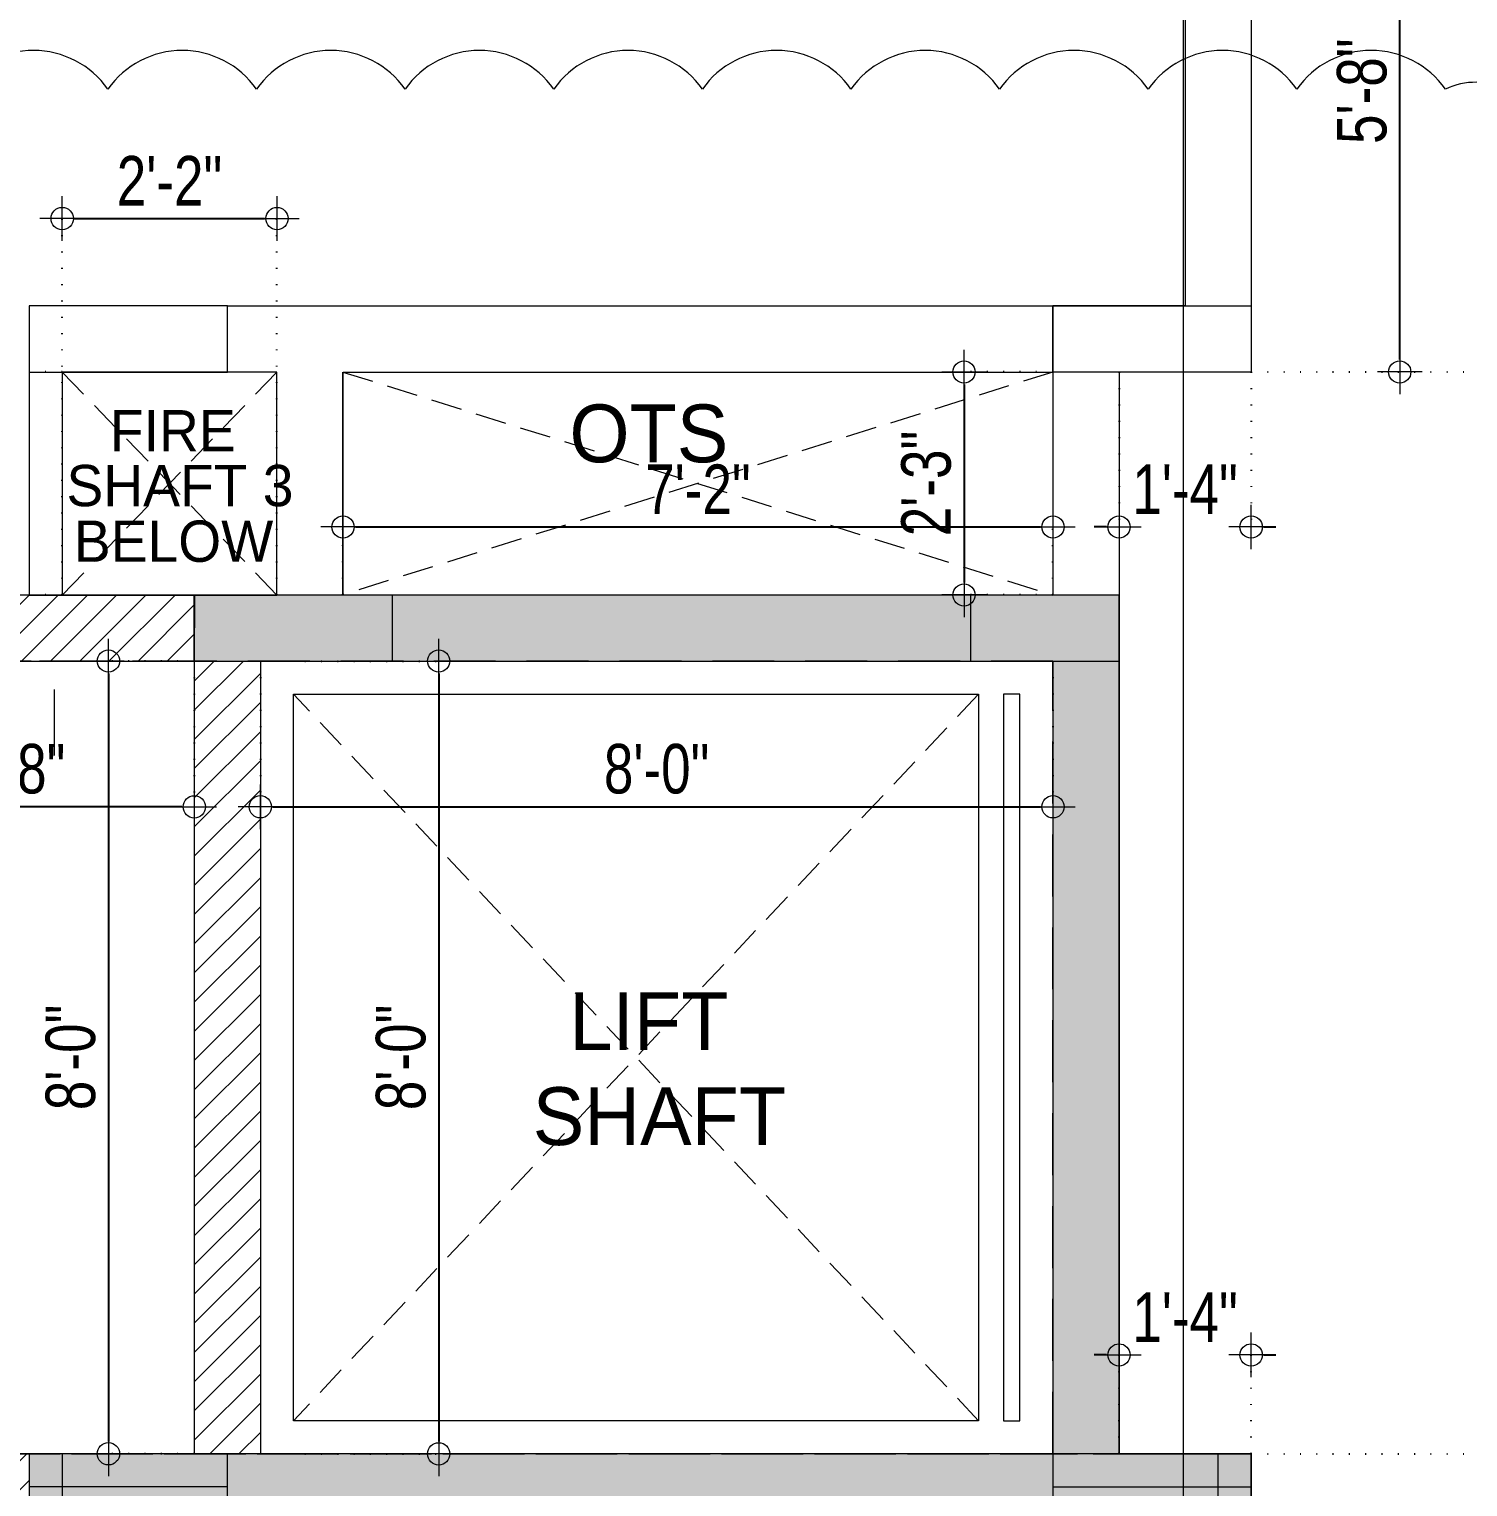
# Model space of a CAD drawing. Header units: inches. Extents: x 13 to 21264, y -72369 to -55.
# Drawn here: x 11465.5 to 11639.7, y -71150.6 to -70974.1 of the extents above; entities that cross this region are included whole.
import ezdxf

# ---------------------------------------------------------------- set-up
doc = ezdxf.new("R2010")
doc.units = ezdxf.units.IN
doc.header["$LTSCALE"] = 15
doc.header["$MEASUREMENT"] = 0
doc.header["$PDMODE"] = 34
for name, pattern in [('DOT2', [0.125, 0, -0.125]), ('HI', [0.375, 0.25, -0.125]), ('HIDDEN', [0.375, 0.25, -0.125])]:
    doc.linetypes.add(name, pattern=pattern)
doc.layers.get('0').update_dxf_attribs({"linetype": 'CONTINUOUS', "lineweight": 13})
doc.layers.get('DEFPOINTS').update_dxf_attribs({"linetype": 'CONTINUOUS', "lineweight": 13})
for name, color, linetype in [('1', 8, 'CONTINUOUS'), ('2', 36, 'CONTINUOUS'), ('HATCH', 9, 'CONTINUOUS')]:
    doc.layers.add(name, color=color, linetype=linetype)
for name, color, linetype, lineweight in [('A-Wall', 7, 'CONTINUOUS', 40), ('AR-COL-TYP', 2, 'CONTINUOUS', 13), ('AR-WALL', 7, 'CONTINUOUS', 13), ('COLUMN HATCH', 19, 'CONTINUOUS', 13), ('INNER DIM', 30, 'CONTINUOUS', 13), ('parapet wall', 4, 'CONTINUOUS', 13), ('RCC SLAB', 2, 'CONTINUOUS', 13), ('TEXT', 4, 'CONTINUOUS', 13), ('TYPICAL COL ELEVATION', 8, 'CONTINUOUS', 40)]:
    doc.layers.add(name, color=color, linetype=linetype, lineweight=lineweight)
for name, color, linetype, lineweight, true_color in [('AR-WALL HATCH', 7, 'CONTINUOUS', 9, 0xfa0000), ('REVISION - 2', 7, 'CONTINUOUS', 13, 0x1a6600), ('SHAFT TEXT', 7, 'CONTINUOUS', 13, 0xcc6600)]:
    doc.layers.add(name, color=color, linetype=linetype, lineweight=lineweight, true_color=true_color)
doc.layers.add('FC COLUMN', color=7, linetype='CONTINUOUS', true_color=0xeb0000)
doc.styles.add('rob', font='')
doc.styles.add('RS', font='', dxfattribs={"width": 0.8})
doc.styles.get('rob').set_extended_font_data('Century Gothic')
doc.styles.get('RS').set_extended_font_data('Century Gothic')
doc.dimstyles.new('SECTION DIM', dxfattribs={"dimscale": 0.6, "dimtxt": 9, "dimasz": 2, "dimexe": 0, "dimexo": 0, "dimgap": 1, "dimtad": 1, "dimzin": 3, "dimdsep": 46, "dimlunit": 4, "dimtxsty": 'RS', "dimblk1": 'CUT', "dimblk2": 'CUT', "dimsah": 1, "dimcen": 0, "dimclrd": 251, "dimclre": 21, "dimclrt": 4, "dimadec": 0, "dimazin": 0, "dimtfac": 1, "dimtix": 1, "dimtofl": 0, "dimtmove": 2, "dimatfit": 3, "dimfxl": 0, "dimtolj": 1, "dimtzin": 3, "dimarcsym": 0})

# ---------------------------------------------------------------- blocks, each defined once
blk = doc.blocks.new('ty col')
at = {"layer": 'AR-COL-TYP'}
h = blk.add_hatch(color=250, dxfattribs=at)
h.dxf.hatch_style = 1
h.paths.add_polyline_path([(-4.02, -20), (3.98, -20), (3.98, 4), (-4.02, 4)])
at = {"layer": 'AR-COL-TYP', "color": 5}
for p, q in [((-0.02, 4, 0), (-0.02, -20, 0)), ((-4.02, -16, 0), (3.98, -16, 0))]:
    blk.add_line(p, q, dxfattribs=at)
at = {"layer": 'AR-COL-TYP', "elevation": 0}
blk.add_lwpolyline([(-4.02, -20), (3.98, -20), (3.98, 4), (-4.02, 4)], close=True, dxfattribs=at)
blk = doc.blocks.new('CUT')
at = {"layer": 'INNER DIM', "color": 9}
blk.add_line((0, 1.8), (0, -1.8), dxfattribs=at)
at = {"layer": 'INNER DIM', "color": 8}
blk.add_line((-1.8, 0), (1.8, 0), dxfattribs=at)
at = {"layer": 'INNER DIM', "color": 9}
blk.add_circle((0, 0), 0.9, dxfattribs=at)
blk = doc.blocks.new('*D677')
at = {"layer": 'DEFPOINTS', "color": 0, "transparency": 16777216}
for p in [(11498.88, -71050.63, 0.01), (11498.88, -71146.64, 0.01), (11515.1, -71146.64)]:
    blk.add_point(p, dxfattribs=at)
at = {"layer": 'INNER DIM', "color": 21, "linetype": 'DOT2', "lineweight": -2, "transparency": 16777216}
for p, q in [((11498.88, -71050.63), (11515.1, -71050.63)), ((11498.88, -71146.64), (11515.1, -71146.64))]:
    blk.add_line(p, q, dxfattribs=at)
at = {"layer": 'INNER DIM', "color": 251, "lineweight": -2, "transparency": 16777216}
blk.add_line((11515.1, -71052.13), (11515.1, -71145.14), dxfattribs=at)
at = {"layer": 'INNER DIM', "color": 251, "lineweight": -2, "transparency": 16777216, "xscale": 1.5, "yscale": 1.5, "zscale": 1.5}
for p, rotation in [((11515.1, -71050.63), 90), ((11515.1, -71146.64), 270)]:
    blk.add_blockref('CUT', p, dxfattribs=dict(at, rotation=rotation))
at = {"layer": 'INNER DIM', "color": 7, "lineweight": 0, "transparency": 16777216, "insert": (11510.53, -71098.63), "char_height": 6, "attachment_point": 5, "rotation": 90, "style": 'RS'}
blk.add_mtext('\\A1;8\'-0"', dxfattribs=at)
blk = doc.blocks.new('*D678')
at = {"layer": 'DEFPOINTS', "color": 0, "transparency": 16777216}
for p in [(11493.5, -71050.63, 0.01), (11589.5, -71050.63, 0.01), (11589.5, -71068.28)]:
    blk.add_point(p, dxfattribs=at)
at = {"layer": 'INNER DIM', "color": 21, "linetype": 'DOT2', "lineweight": -2, "transparency": 16777216}
for p, q in [((11493.5, -71050.63), (11493.5, -71068.28)), ((11589.5, -71050.63), (11589.5, -71068.28))]:
    blk.add_line(p, q, dxfattribs=at)
at = {"layer": 'INNER DIM', "color": 251, "lineweight": -2, "transparency": 16777216}
blk.add_line((11495, -71068.28), (11588, -71068.28), dxfattribs=at)
at = {"layer": 'INNER DIM', "color": 251, "lineweight": -2, "transparency": 16777216, "xscale": 1.5, "yscale": 1.5, "zscale": 1.5, "rotation": 180}
blk.add_blockref('CUT', (11493.5, -71068.28), dxfattribs=at)
at = {"layer": 'INNER DIM', "color": 251, "lineweight": -2, "transparency": 16777216, "xscale": 1.5, "yscale": 1.5, "zscale": 1.5}
blk.add_blockref('CUT', (11589.5, -71068.28), dxfattribs=at)
at = {"layer": 'INNER DIM', "color": 7, "lineweight": 0, "transparency": 16777216, "insert": (11541.5, -71063.71), "char_height": 6, "attachment_point": 5, "style": 'RS'}
blk.add_mtext('\\A1;8\'-0"', dxfattribs=at)
blk = doc.blocks.new('*D695')
at = {"layer": 'DEFPOINTS', "color": 0, "transparency": 16777216}
for p in [(11613.5, -71134.66), (11597.5, -71146.63, 0.01), (11613.5, -71146.63, 0.01)]:
    blk.add_point(p, dxfattribs=at)
at = {"layer": 'INNER DIM', "color": 251, "lineweight": -2, "transparency": 16777216}
for p, q in [((11596, -71134.66), (11594.5, -71134.66)), ((11615, -71134.66), (11616.5, -71134.66))]:
    blk.add_line(p, q, dxfattribs=at)
at = {"layer": 'INNER DIM', "color": 21, "linetype": 'DOT2', "lineweight": -2, "transparency": 16777216}
for p, q in [((11597.5, -71146.63), (11597.5, -71134.66)), ((11613.5, -71146.63), (11613.5, -71134.66))]:
    blk.add_line(p, q, dxfattribs=at)
at = {"layer": 'INNER DIM', "color": 251, "lineweight": -2, "transparency": 16777216, "xscale": 1.5, "yscale": 1.5, "zscale": 1.5}
blk.add_blockref('CUT', (11597.5, -71134.66), dxfattribs=at)
at = {"layer": 'INNER DIM', "color": 251, "lineweight": -2, "transparency": 16777216, "xscale": 1.5, "yscale": 1.5, "zscale": 1.5, "rotation": 180}
blk.add_blockref('CUT', (11613.5, -71134.66), dxfattribs=at)
at = {"layer": 'INNER DIM', "color": 7, "lineweight": 0, "transparency": 16777216, "insert": (11605.5, -71130.09), "char_height": 6, "attachment_point": 5, "style": 'RS'}
blk.add_mtext('\\A1;1\'-4"', dxfattribs=at)
blk = doc.blocks.new('*D703')
at = {"layer": 'DEFPOINTS', "color": 0, "transparency": 16777216}
for p in [(11589.5, -71034.4), (11503.51, -71042.62, 0.01), (11589.5, -71042.63, 0.01)]:
    blk.add_point(p, dxfattribs=at)
at = {"layer": 'INNER DIM', "color": 21, "linetype": 'DOT2', "lineweight": -2, "transparency": 16777216}
for p, q in [((11503.51, -71042.62), (11503.51, -71034.4)), ((11589.5, -71042.63), (11589.5, -71034.4))]:
    blk.add_line(p, q, dxfattribs=at)
at = {"layer": 'INNER DIM', "color": 251, "lineweight": -2, "transparency": 16777216}
blk.add_line((11505.01, -71034.4), (11588, -71034.4), dxfattribs=at)
at = {"layer": 'INNER DIM', "color": 251, "lineweight": -2, "transparency": 16777216, "xscale": 1.5, "yscale": 1.5, "zscale": 1.5, "rotation": 180}
blk.add_blockref('CUT', (11503.51, -71034.4), dxfattribs=at)
at = {"layer": 'INNER DIM', "color": 251, "lineweight": -2, "transparency": 16777216, "xscale": 1.5, "yscale": 1.5, "zscale": 1.5}
blk.add_blockref('CUT', (11589.5, -71034.4), dxfattribs=at)
at = {"layer": 'INNER DIM', "color": 7, "lineweight": 0, "transparency": 16777216, "insert": (11546.5, -71029.83), "char_height": 6, "attachment_point": 5, "style": 'RS'}
blk.add_mtext('\\A1;7\'-2"', dxfattribs=at)
blk = doc.blocks.new('*D704')
at = {"layer": 'DEFPOINTS', "color": 0, "transparency": 16777216}
for p in [(11589.5, -71015.63, 0.01), (11578.73, -71042.63), (11589.5, -71042.63, 0.02)]:
    blk.add_point(p, dxfattribs=at)
at = {"layer": 'INNER DIM', "color": 21, "linetype": 'DOT2', "lineweight": -2, "transparency": 16777216}
for p, q in [((11589.5, -71015.63), (11578.73, -71015.63)), ((11589.5, -71042.63), (11578.73, -71042.63))]:
    blk.add_line(p, q, dxfattribs=at)
at = {"layer": 'INNER DIM', "color": 251, "lineweight": -2, "transparency": 16777216}
blk.add_line((11578.73, -71017.13), (11578.73, -71041.13), dxfattribs=at)
at = {"layer": 'INNER DIM', "color": 251, "lineweight": -2, "transparency": 16777216, "xscale": 1.5, "yscale": 1.5, "zscale": 1.5}
for p, rotation in [((11578.73, -71015.63), 90), ((11578.73, -71042.63), 270)]:
    blk.add_blockref('CUT', p, dxfattribs=dict(at, rotation=rotation))
at = {"layer": 'INNER DIM', "color": 7, "lineweight": 0, "transparency": 16777216, "insert": (11574.16, -71029.13), "char_height": 6, "attachment_point": 5, "rotation": 90, "style": 'RS'}
blk.add_mtext('\\A1;2\'-3"', dxfattribs=at)
blk = doc.blocks.new('*D705')
at = {"layer": 'DEFPOINTS', "color": 0, "transparency": 16777216}
for p in [(11495.51, -70997.05), (11469.5, -71042.63, 0), (11495.51, -71042.63, 0.01)]:
    blk.add_point(p, dxfattribs=at)
at = {"layer": 'INNER DIM', "color": 21, "linetype": 'DOT2', "lineweight": -2, "transparency": 16777216}
for p, q in [((11469.5, -71042.63), (11469.5, -70997.05)), ((11495.51, -71042.63), (11495.51, -70997.05))]:
    blk.add_line(p, q, dxfattribs=at)
at = {"layer": 'INNER DIM', "color": 251, "lineweight": -2, "transparency": 16777216}
blk.add_line((11471, -70997.05), (11494.01, -70997.05), dxfattribs=at)
at = {"layer": 'INNER DIM', "color": 251, "lineweight": -2, "transparency": 16777216, "xscale": 1.5, "yscale": 1.5, "zscale": 1.5, "rotation": 180}
blk.add_blockref('CUT', (11469.5, -70997.05), dxfattribs=at)
at = {"layer": 'INNER DIM', "color": 251, "lineweight": -2, "transparency": 16777216, "xscale": 1.5, "yscale": 1.5, "zscale": 1.5}
blk.add_blockref('CUT', (11495.51, -70997.05), dxfattribs=at)
at = {"layer": 'INNER DIM', "color": 7, "lineweight": 0, "transparency": 16777216, "insert": (11482.5, -70992.47), "char_height": 6, "attachment_point": 5, "style": 'RS'}
blk.add_mtext('\\A1;2\'-2"', dxfattribs=at)
blk = doc.blocks.new('*D706')
at = {"layer": 'DEFPOINTS', "color": 0, "transparency": 16777216}
for p in [(11597.5, -71015.63, 0.01), (11613.5, -71015.63, 0.01), (11613.5, -71034.4)]:
    blk.add_point(p, dxfattribs=at)
at = {"layer": 'INNER DIM', "color": 21, "linetype": 'DOT2', "lineweight": -2, "transparency": 16777216}
for p, q in [((11597.5, -71015.63), (11597.5, -71034.4)), ((11613.5, -71015.63), (11613.5, -71034.4))]:
    blk.add_line(p, q, dxfattribs=at)
at = {"layer": 'INNER DIM', "color": 251, "lineweight": -2, "transparency": 16777216}
for p, q in [((11596, -71034.4), (11594.5, -71034.4)), ((11615, -71034.4), (11616.5, -71034.4))]:
    blk.add_line(p, q, dxfattribs=at)
at = {"layer": 'INNER DIM', "color": 251, "lineweight": -2, "transparency": 16777216, "xscale": 1.5, "yscale": 1.5, "zscale": 1.5}
blk.add_blockref('CUT', (11597.5, -71034.4), dxfattribs=at)
at = {"layer": 'INNER DIM', "color": 251, "lineweight": -2, "transparency": 16777216, "xscale": 1.5, "yscale": 1.5, "zscale": 1.5, "rotation": 180}
blk.add_blockref('CUT', (11613.5, -71034.4), dxfattribs=at)
at = {"layer": 'INNER DIM', "color": 7, "lineweight": 0, "transparency": 16777216, "insert": (11605.5, -71029.83), "char_height": 6, "attachment_point": 5, "style": 'RS'}
blk.add_mtext('\\A1;1\'-4"', dxfattribs=at)
blk = doc.blocks.new('*D707')
at = {"layer": 'DEFPOINTS', "color": 0, "transparency": 16777216}
for p in [(11613.5, -70947.63, 0.01), (11631.5, -70947.63), (11613.5, -71015.63, 0.01)]:
    blk.add_point(p, dxfattribs=at)
at = {"layer": 'INNER DIM', "color": 21, "linetype": 'DOT2', "lineweight": -2, "transparency": 16777216}
for p, q in [((11613.5, -70947.63), (11631.5, -70947.63)), ((11613.5, -71015.63), (11631.5, -71015.63))]:
    blk.add_line(p, q, dxfattribs=at)
at = {"layer": 'INNER DIM', "color": 251, "lineweight": -2, "transparency": 16777216}
blk.add_line((11631.5, -71014.13), (11631.5, -70949.13), dxfattribs=at)
at = {"layer": 'INNER DIM', "color": 251, "lineweight": -2, "transparency": 16777216, "xscale": 1.5, "yscale": 1.5, "zscale": 1.5}
for p, rotation in [((11631.5, -70947.63), 90), ((11631.5, -71015.63), 270)]:
    blk.add_blockref('CUT', p, dxfattribs=dict(at, rotation=rotation))
at = {"layer": 'INNER DIM', "color": 7, "lineweight": 0, "transparency": 16777216, "insert": (11626.93, -70981.63), "char_height": 6, "attachment_point": 5, "rotation": 90, "style": 'RS'}
blk.add_mtext('\\A1;5\'-8"', dxfattribs=at)
blk = doc.blocks.new('*D617')
at = {"layer": 'DEFPOINTS', "color": 0, "transparency": 16777216}
for p in [(11813.5, -70947.63), (11613.5, -71015.63), (11871.5, -71015.63)]:
    blk.add_point(p, dxfattribs=at)
at = {"layer": 'INNER DIM', "color": 8, "linetype": 'DOT2', "lineweight": -2, "transparency": 16777216}
for p, q in [((11813.5, -70947.63), (11871.5, -70947.63)), ((11613.5, -71015.63), (11871.5, -71015.63))]:
    blk.add_line(p, q, dxfattribs=at)
at = {"layer": 'INNER DIM', "color": 251, "lineweight": -2, "transparency": 16777216}
blk.add_line((11871.5, -70949.13), (11871.5, -71014.13), dxfattribs=at)
at = {"layer": 'INNER DIM', "color": 251, "lineweight": -2, "transparency": 16777216, "xscale": 1.5, "yscale": 1.5, "zscale": 1.5}
for p, rotation in [((11871.5, -70947.63), 90), ((11871.5, -71015.63), 270)]:
    blk.add_blockref('CUT', p, dxfattribs=dict(at, rotation=rotation))
at = {"layer": 'INNER DIM', "color": 7, "lineweight": 0, "transparency": 16777216, "insert": (11866.33, -70981.63), "char_height": 7, "attachment_point": 5, "rotation": 90, "style": 'RS'}
blk.add_mtext('\\A1;5\'-8"', dxfattribs=at)
blk = doc.blocks.new('*D618')
at = {"layer": 'DEFPOINTS', "color": 0, "transparency": 16777216}
for p in [(11613.5, -71015.63), (11613.5, -71146.63, 0.01), (11871.5, -71146.63)]:
    blk.add_point(p, dxfattribs=at)
at = {"layer": 'INNER DIM', "color": 8, "linetype": 'DOT2', "lineweight": -2, "transparency": 16777216}
for p, q in [((11613.5, -71015.63), (11871.5, -71015.63)), ((11613.5, -71146.63), (11871.5, -71146.63))]:
    blk.add_line(p, q, dxfattribs=at)
at = {"layer": 'INNER DIM', "color": 251, "lineweight": -2, "transparency": 16777216}
blk.add_line((11871.5, -71017.13), (11871.5, -71145.13), dxfattribs=at)
at = {"layer": 'INNER DIM', "color": 251, "lineweight": -2, "transparency": 16777216, "xscale": 1.5, "yscale": 1.5, "zscale": 1.5}
for p, rotation in [((11871.5, -71015.63), 90), ((11871.5, -71146.63), 270)]:
    blk.add_blockref('CUT', p, dxfattribs=dict(at, rotation=rotation))
at = {"layer": 'INNER DIM', "color": 7, "lineweight": 0, "transparency": 16777216, "insert": (11866.33, -71081.13), "char_height": 7, "attachment_point": 5, "rotation": 90, "style": 'RS'}
blk.add_mtext('\\A1;10\'-11"', dxfattribs=at)
blk = doc.blocks.new('*D619')
at = {"layer": 'DEFPOINTS', "color": 0, "transparency": 16777216}
for p in [(11613.5, -71146.63, 0.01), (11613.5, -71265.63, 0.01), (11871.5, -71265.63)]:
    blk.add_point(p, dxfattribs=at)
at = {"layer": 'INNER DIM', "color": 8, "linetype": 'DOT2', "lineweight": -2, "transparency": 16777216}
for p, q in [((11613.5, -71146.63), (11871.5, -71146.63)), ((11613.5, -71265.63), (11871.5, -71265.63))]:
    blk.add_line(p, q, dxfattribs=at)
at = {"layer": 'INNER DIM', "color": 251, "lineweight": -2, "transparency": 16777216}
blk.add_line((11871.5, -71148.13), (11871.5, -71264.13), dxfattribs=at)
at = {"layer": 'INNER DIM', "color": 251, "lineweight": -2, "transparency": 16777216, "xscale": 1.5, "yscale": 1.5, "zscale": 1.5}
for p, rotation in [((11871.5, -71146.63), 90), ((11871.5, -71265.63), 270)]:
    blk.add_blockref('CUT', p, dxfattribs=dict(at, rotation=rotation))
at = {"layer": 'INNER DIM', "color": 7, "lineweight": 0, "transparency": 16777216, "insert": (11866.33, -71206.13), "char_height": 7, "attachment_point": 5, "rotation": 90, "style": 'RS'}
blk.add_mtext('\\A1;9\'-11"', dxfattribs=at)
blk = doc.blocks.new('*D583')
at = {"layer": 'DEFPOINTS', "color": 0, "transparency": 16777216}
for p in [(11485.5, -71050.63, -0.01), (11475.1, -71146.63), (11485.5, -71146.63, -0.01)]:
    blk.add_point(p, dxfattribs=at)
at = {"layer": 'INNER DIM', "color": 21, "linetype": 'DOT2', "lineweight": -2, "transparency": 16777216}
for p, q in [((11485.5, -71050.63), (11475.1, -71050.63)), ((11485.5, -71146.63), (11475.1, -71146.63))]:
    blk.add_line(p, q, dxfattribs=at)
at = {"layer": 'INNER DIM', "color": 251, "lineweight": -2, "transparency": 16777216}
blk.add_line((11475.1, -71052.13), (11475.1, -71145.13), dxfattribs=at)
at = {"layer": 'INNER DIM', "color": 251, "lineweight": -2, "transparency": 16777216, "xscale": 1.5, "yscale": 1.5, "zscale": 1.5}
for p, rotation in [((11475.1, -71050.63), 90), ((11475.1, -71146.63), 270)]:
    blk.add_blockref('CUT', p, dxfattribs=dict(at, rotation=rotation))
at = {"layer": 'INNER DIM', "color": 7, "lineweight": 0, "transparency": 16777216, "insert": (11470.53, -71098.63), "char_height": 6, "attachment_point": 5, "rotation": 90, "style": 'RS'}
blk.add_mtext('\\A1;8\'-0"', dxfattribs=at)
blk = doc.blocks.new('*D590')
at = {"layer": 'DEFPOINTS', "color": 0, "transparency": 16777216}
for p in [(11469.5, -71015.63, -0.02), (11453.41, -71042.63), (11469.5, -71042.63, -0.01)]:
    blk.add_point(p, dxfattribs=at)
at = {"layer": 'INNER DIM', "color": 21, "linetype": 'DOT2', "lineweight": -2, "transparency": 16777216}
for p, q in [((11469.5, -71015.63), (11453.41, -71015.63)), ((11469.5, -71042.63), (11453.41, -71042.63))]:
    blk.add_line(p, q, dxfattribs=at)
at = {"layer": 'INNER DIM', "color": 251, "lineweight": -2, "transparency": 16777216}
blk.add_line((11453.41, -71017.13), (11453.41, -71041.13), dxfattribs=at)
at = {"layer": 'INNER DIM', "color": 251, "lineweight": -2, "transparency": 16777216, "xscale": 1.5, "yscale": 1.5, "zscale": 1.5}
for p, rotation in [((11453.41, -71015.63), 90), ((11453.41, -71042.63), 270)]:
    blk.add_blockref('CUT', p, dxfattribs=dict(at, rotation=rotation))
at = {"layer": 'INNER DIM', "color": 7, "lineweight": 0, "transparency": 16777216, "insert": (11448.84, -71029.13), "char_height": 6, "attachment_point": 5, "rotation": 90, "style": 'RS'}
blk.add_mtext('\\A1;2\'-3"', dxfattribs=at)
blk = doc.blocks.new('*D596')
at = {"layer": 'DEFPOINTS', "color": 0, "transparency": 16777216}
for p in [(11441.49, -71050.63, -0.01), (11485.5, -71050.64, -0.03), (11441.49, -71068.28)]:
    blk.add_point(p, dxfattribs=at)
at = {"layer": 'INNER DIM', "color": 21, "linetype": 'DOT2', "lineweight": -2, "transparency": 16777216}
for p, q in [((11441.49, -71050.63), (11441.49, -71068.28)), ((11485.5, -71050.64), (11485.5, -71068.29))]:
    blk.add_line(p, q, dxfattribs=at)
at = {"layer": 'INNER DIM', "color": 251, "lineweight": -2, "transparency": 16777216}
blk.add_line((11484, -71068.29), (11442.99, -71068.28), dxfattribs=at)
at = {"layer": 'INNER DIM', "color": 251, "lineweight": -2, "transparency": 16777216, "xscale": 1.5, "yscale": 1.5, "zscale": 1.5}
for p, rotation in [((11441.49, -71068.28), 179.9940647429959), ((11485.5, -71068.29), 359.9940647429959)]:
    blk.add_blockref('CUT', p, dxfattribs=dict(at, rotation=rotation))
at = {"layer": 'INNER DIM', "color": 7, "lineweight": 0, "transparency": 16777216, "insert": (11463.5, -71063.71), "char_height": 6, "attachment_point": 5, "rotation": 359.9941, "style": 'RS'}
blk.add_mtext('\\A1;3\'-8"', dxfattribs=at)

msp = doc.modelspace()

# ---------------------------------------------------------------- hatches: boundary and pattern name
at = {"layer": 'AR-WALL HATCH', "lineweight": 0, "ltscale": 3}
h = msp.add_hatch(dxfattribs=at)
h.set_pattern_fill('ANSI31', color=256, scale=20)
h.set_pattern_definition([(45, (-12204.1135, -67082.0364), (-1.76776695, 1.76776695), [])])
h.paths.add_polyline_path([(11405.485, -71050.635), (11405.486, -71042.635), (11405.485, -71042.635)])
h.paths.add_polyline_path([(11441.494, -71042.635), (11441.494, -71050.635), (11485.502, -71050.635), (11485.502, -71042.635)])
h = msp.add_hatch(dxfattribs=at)
h.set_pattern_fill('ANSI31', color=256, scale=20)
h.set_pattern_definition([(45, (8509.8486, -4983.263), (-1.76776695, 1.76776695), [])])
h.paths.add_polyline_path([(11493.502, -71050.635), (11485.502, -71050.635), (11485.502, -71146.634), (11493.502, -71146.634)])
h = msp.add_hatch(dxfattribs=at)
h.set_pattern_fill('ANSI31', color=256, scale=20)
h.set_pattern_definition([(45, (16740.3535, -1712.1522), (-1.76776695, 1.76776695), [])])
h.paths.add_polyline_path([(11453.5, -71146.635), (11453.5, -71154.635), (11465.498, -71154.635), (11465.498, -71146.635)])
at = {"layer": 'COLUMN HATCH', "lineweight": 0, "ltscale": 0.5}
h = msp.add_hatch(dxfattribs=at)
h.set_pattern_fill('AR-CONC', color=8, scale=0.3)
h.set_pattern_definition([(50, (19085.9803, -23624.0582), (2.15178055, -0.188256405), [0.225, -2.475]), (355, (19085.9803, -23624.0582), (-0.416254, 2.2565764), [0.18, -1.98]), (100.4514445, (19086.1596, -23624.074), (1.73552654, 2.06831997), [0.19122058, -2.10342634]), (46.1842, (19085.9803, -23623.4582), (3.20172399, -0.49655784), [0.3375, -3.7125]), (96.6356355, (19086.247, -23623.4996), (2.80398584, 2.9223558), [0.28683103, -3.15514128]), (351.184164, (19085.9803, -23623.4582), (2.80398584, 2.9223558), [0.27, -2.97]), (21, (19086.2803, -23623.6082), (1.790721156, -1.20785667), [0.225, -2.475]), (326, (19086.2803, -23623.6082), (0.729946, 2.17545014), [0.18, -1.98]), (71.4514447, (19086.4295, -23623.7089), (2.52066713, 0.96759346), [0.19122057, -2.10342634]), (37.5, (19085.9803, -23624.0582), (0.036479566, 0.998681561), [0, -1.956, 0, -2.01, 0, -1.9875]), (7.5, (19085.9803, -23624.0582), (0.789208612, 1.183235136), [0, -1.146, 0, -1.911, 0, -0.7575]), (327.5, (19085.3113, -23624.0582), (1.601467309, -0.067664615), [0, -0.75, 0, -2.34, 0, -3.105]), (317.5, (19085.0113, -23624.0582), (1.74955851, 0.300314947), [0, -0.975, 0, -1.554, 0, -2.205])])
h.paths.add_polyline_path([(11509.506, -71042.635), (11509.506, -71050.634), (11485.502, -71050.634), (11485.502, -71050.635), (11589.5, -71050.634), (11589.5, -71146.634), (11465.502, -71146.634), (11465.502, -71154.635), (11589.498, -71154.634), (11589.498, -71146.634), (11597.5, -71146.634), (11597.5, -71042.635)])
at = {"layer": 'FC COLUMN', "lineweight": 0}
h = msp.add_hatch(color=256, dxfattribs=at)
h.dxf.hatch_style = 1
h.paths.add_polyline_path([(11485.502, -71050.635), (11509.506, -71050.634), (11509.506, -71042.635), (11485.506, -71042.635)])
h.paths.add_polyline_path([(11579.504, -71050.634), (11597.5, -71050.635), (11597.5, -71042.635), (11579.504, -71042.635)])

# ---------------------------------------------------------------- linework, layer by layer
at = {"color": 1, "lineweight": 0, "ltscale": 3}
msp.add_lwpolyline([(9275.078, -72094.491), (9275.078, -71345.76), (11396.382, -71345.76), (11396.382, -71008.659), (11139.099, -71008.659), (11139.099, -70939.717), (10986.584, -70939.717), (10986.584, -70580.336), (11804.834, -70580.336), (11804.834, -70936.992), (11605.288, -70936.992), (11605.288, -71006.061), (11605.288, -71340.974), (11635.113, -71340.974), (11635.113, -71313.444), (11820.52, -71313.444), (11820.52, -72103.233), (9274.727, -72103.233), (9274.727, -72093.122), (9274.727, -72090.418), (9275.097, -72090.418)], dxfattribs=at)
at = {"layer": '1', "lineweight": 0, "ltscale": 3, "elevation": 0}
for points in [[(11497.499, -71142.633), (11497.499, -71054.634), (11580.499, -71054.634), (11580.499, -71142.633)], [(11583.499, -71054.634), (11583.499, -71142.633), (11585.499, -71142.633), (11585.499, -71054.634)]]:
    msp.add_lwpolyline(points, close=True, dxfattribs=at)
at = {"layer": '1', "linetype": 'HIDDEN', "lineweight": 0, "elevation": 0}
for points in [[(11580.499, -71142.633), (11497.499, -71054.634)], [(11580.499, -71054.634), (11497.499, -71142.633)]]:
    msp.add_lwpolyline(points, dxfattribs=at)
at = {"layer": '2', "linetype": 'HIDDEN', "lineweight": 0, "ltscale": 2, "elevation": -0.009}
msp.add_lwpolyline([(11485.502, -71050.633), (11405.486, -71050.633), (11405.486, -71146.635), (11589.499, -71146.635), (11589.499, -71050.633), (11460.494, -71050.633)], dxfattribs=at)
at = {"layer": '2', "linetype": 'HIDDEN', "lineweight": 0, "elevation": -0.009}
msp.add_lwpolyline([(11613.497, -71265.631), (11397.489, -71265.631), (11397.489, -71146.639), (11613.497, -71146.639)], close=True, dxfattribs=at)
at = {"layer": '2', "color": 6, "linetype": 'HIDDEN', "lineweight": 0, "ltscale": 0.5, "elevation": -0.009}
msp.add_lwpolyline([(11465.5, -71265.635), (11613.5, -71265.635), (11613.5, -71146.635), (11465.5, -71146.635)], close=True, dxfattribs=at)
at = {"layer": 'A-Wall', "lineweight": 0, "ltscale": 3, "elevation": -0.003}
msp.add_lwpolyline([(11465.498, -71146.635), (11453.5, -71146.634)], dxfattribs=at)
at = {"layer": 'AR-WALL', "lineweight": 0}
for p, q in [((11485.502, -71042.635, -0.009), (11441.494, -71042.635, -0.009)), ((11485.502, -71042.635, -0.009), (11485.502, -71050.635, -0.009)), ((11485.502, -71050.635, -0.009), (11485.502, -71146.634, -0.001)), ((11493.502, -71050.634, -0.009), (11493.502, -71146.634, -0.001))]:
    msp.add_line(p, q, dxfattribs=at)
at = {"layer": 'AR-WALL', "lineweight": 0, "elevation": -0.009}
msp.add_lwpolyline([(11441.494, -71050.635), (11485.502, -71050.635)], dxfattribs=at)
at = {"layer": 'FC COLUMN', "color": 8, "lineweight": 0}
msp.add_line((11468.515, -71054.083, -0.017), (11468.515, -71062.083, -0.017), dxfattribs=at)
for points, elevation in [([(11485.502, -71050.635), (11509.506, -71050.634), (11509.506, -71042.635), (11485.506, -71042.635)], -0.026), ([(11579.504, -71050.634), (11597.5, -71050.635), (11597.5, -71042.635), (11579.504, -71042.635)], -0.011)]:
    msp.add_lwpolyline(points, close=True, dxfattribs=dict(at, elevation=elevation))
at = {"layer": 'HATCH', "color": 8, "linetype": 'HI', "lineweight": 0}
for points, elevation in [([(11469.503, -71042.635), (11495.507, -71015.633)], -0.018), ([(11495.507, -71042.635), (11469.503, -71015.633)], -0.009), ([(11503.506, -71015.633), (11589.5, -71042.635)], -0.009), ([(11589.498, -71015.633), (11503.506, -71042.617)], -0.009)]:
    msp.add_lwpolyline(points, dxfattribs=dict(at, elevation=elevation))
at = {"layer": 'parapet wall', "lineweight": 0, "ltscale": 3}
for p, q in [((11613.499, -70947.634, -0.009), (11613.499, -71015.633, -0.009)), ((11465.503, -71007.633, -0.018), (11465.503, -71042.635, -0.018)), ((11495.507, -71015.633, -0.018), (11469.503, -71015.633, -0.018)), ((11469.503, -71015.633, -0.018), (11469.503, -71042.635, -0.018)), ((11495.507, -71042.635, -0.018), (11495.507, -71015.633, -0.018)), ((11503.52, -71015.634, -0.017), (11589.499, -71015.634, -0.017)), ((11503.52, -71042.635, -0.017), (11503.52, -71015.634, -0.017)), ((11589.499, -71015.634, -0.017), (11589.499, -71042.635, -0.017)), ((11613.499, -71015.633, -0.009), (11597.499, -71015.633, -0.009)), ((11597.499, -71015.633, -0.009), (11597.5, -71146.634, -0.009)), ((11465.503, -71042.635, -0.018), (11495.507, -71042.635, -0.018)), ((11597.5, -71146.634, -0.009), (11613.499, -71146.634, -0.009)), ((11613.499, -71146.634, -0.009), (11613.5, -71265.634, -0.009))]:
    msp.add_line(p, q, dxfattribs=at)
for points, elevation in [([(11805.502, -70811.625), (11805.502, -70939.634), (11605.498, -70939.634), (11605.499, -71007.633), (11589.498, -71007.633), (11589.499, -71042.635)], -0.009), ([(11489.502, -71007.634), (11597.499, -71007.634), (11597.499, -71007.633)], -0.017), ([(11503.507, -71042.635), (11503.507, -71015.633)], -0.018), ([(11589.499, -71050.634), (11589.5, -71154.634), (11605.499, -71154.634), (11605.5, -71257.634)], -0.009)]:
    msp.add_lwpolyline(points, dxfattribs=dict(at, elevation=elevation))
at = {"layer": 'RCC SLAB', "lineweight": 0}
for p, q in [((11597.5, -71042.635, -0.009), (11485.502, -71042.635, -0.009)), ((11597.5, -71146.634, -0.002), (11597.5, -71042.635, -0.009)), ((11485.502, -71050.635, -0.009), (11589.5, -71050.634, -0.009)), ((11589.5, -71050.634, -0.009), (11589.5, -71146.634, -0.001)), ((11465.5, -71146.634, -0.001), (11465.5, -71154.634, -0.001)), ((11589.5, -71146.634, -0.001), (11465.5, -71146.634, -0.001)), ((11613.498, -71146.634, -0.001), (11597.493, -71146.634, -0.001))]:
    msp.add_line(p, q, dxfattribs=at)
for points, elevation in [([(11485.502, -71050.635), (11485.502, -71042.635)], -0.009), ([(11613.498, -71154.634), (11613.498, -71146.634)], -0.003)]:
    msp.add_lwpolyline(points, dxfattribs=dict(at, elevation=elevation))
at = {"layer": 'REVISION - 2', "color": 222, "lineweight": 0, "ltscale": 3, "true_color": 0xb8008a}
msp.add_lwpolyline([(11648.655, -70987.762, 0.5205671), (11637.035, -70981.382, 0.5205671), (11619.035, -70981.382, 0.5205671), (11601.035, -70981.382, 0.5205671), (11583.035, -70981.382, 0.5205671), (11565.035, -70981.382, 0.5205671), (11547.035, -70981.382, 0.5205671), (11529.035, -70981.382, 0.5205671), (11511.035, -70981.382, 0.5205671), (11493.035, -70981.382, 0.5205671), (11475.035, -70981.382, 0.5205671), (11457.035, -70981.382, 0.5205671), (11439.035, -70981.382, 0.5205671), (11421.035, -70981.382, 0.5205671), (11403.035, -70981.382, 0.5205671), (11385.035, -70981.382, 0.5205671), (11367.035, -70981.382, 0.5205671), (11349.035, -70981.382, 0.5205671)], format="xyb", dxfattribs=at)
at = {"layer": 'TYPICAL COL ELEVATION', "lineweight": 0, "ltscale": 3, "elevation": -0.009}
for points in [[(11465.502, -71015.633), (11489.502, -71015.633), (11489.502, -71007.634), (11465.502, -71007.634)], [(11589.498, -71007.633), (11613.499, -71007.633), (11613.499, -71015.633), (11589.498, -71015.633)]]:
    msp.add_lwpolyline(points, close=True, dxfattribs=at)

# ---------------------------------------------------------------- block references
at = {"layer": 'AR-COL-TYP', "lineweight": 0}
for p, rotation in [((11485.503, -71150.658, -0.003), 270.0000000333466), ((11593.493, -71150.611, 0.005), 90.0000000333467)]:
    msp.add_blockref('ty col', p, dxfattribs=dict(at, rotation=rotation))

# ---------------------------------------------------------------- texts
at = {"layer": 'SHAFT TEXT', "lineweight": 0, "style": 'rob'}
for s, p in [('FIRE', (11475.283, -71025.241, -0.009)), ('SHAFT 3', (11470.018, -71031.88, -0.001)), ('BELOW', (11470.918, -71038.617, -0.001))]:
    msp.add_text(s, height=5, dxfattribs=at).set_placement(p)
at = {"layer": 'TEXT', "lineweight": 0, "style": 'rob'}
for s, p in [('OTS', (11530.938, -71026.564, -0.009)), ('LIFT', (11530.938, -71097.731, -0.009)), ('SHAFT', (11526.486, -71109.244, -0.009))]:
    msp.add_text(s, height=7, dxfattribs=at).set_placement(p)

# ---------------------------------------------------------------- dimensions: what is measured, and where the dimension line sits
at = {"layer": 'INNER DIM', "lineweight": 0}
for base, p1, p2, override, picture, middle in [((11631.498, -70947.634, -0.009), (11613.498, -71015.633, 0.004), (11613.498, -70947.634, 0.004), {"dimscale": 1, "dimtxt": 6, "dimasz": 1.5, "dimclrt": 7, "dimfxl": 2}, '*D707', (11626.927, -70981.633, -0.009)), ((11871.5, -71015.633, -0.009), (11813.501, -70947.634, -0.009), (11613.498, -71015.633, -0.009), {"dimscale": 1, "dimtxt": 7, "dimasz": 1.5, "dimclre": 8, "dimclrt": 7, "dimfxl": 2}, '*D617', (11866.333, -70981.634, -0.009)), ((11578.734, -71042.635, -0.009), (11589.498, -71015.633, 0.004), (11589.498, -71042.635, 0.01), {"dimscale": 1, "dimtxt": 6, "dimasz": 1.5, "dimclrt": 7, "dimfxl": 2}, '*D704', (11574.163, -71029.134, -0.009)), ((11871.5, -71146.634, -0.009), (11613.498, -71015.633, -0.009), (11613.498, -71146.634, 0.004), {"dimscale": 1, "dimtxt": 7, "dimasz": 1.5, "dimclre": 8, "dimclrt": 7, "dimfxl": 2}, '*D618', (11866.333, -71081.134, -0.009)), ((11515.104, -71146.635, 0.004), (11498.881, -71050.634, 0.018), (11498.881, -71146.635, 0.018), {"dimscale": 1, "dimtxt": 6, "dimasz": 1.5, "dimclrt": 7, "dimfxl": 2}, '*D677', (11510.533, -71098.635, 0.004)), ((11871.5, -71265.634, -0.009), (11613.498, -71146.634, 0.004), (11613.504, -71265.634, 0.004), {"dimscale": 1, "dimtxt": 7, "dimasz": 1.5, "dimclre": 8, "dimclrt": 7, "dimfxl": 2}, '*D619', (11866.333, -71206.134, -0.009))]:
    dim = msp.add_linear_dim(base=base, p1=p1, p2=p2, angle=90, dimstyle='SECTION DIM', override=override, dxfattribs=at)
    dim.commit()
    dim.dimension.update_dxf_attribs({"geometry": picture, "text_midpoint": middle})
for base, p1, p2, picture, middle in [((11495.506, -70997.046, -0.009), (11469.503, -71042.635, -0.005), (11495.506, -71042.635, 0.004), '*D705', (11482.505, -70992.474, -0.009)), ((11613.498, -71034.4, -0.009), (11597.498, -71015.633, 0.004), (11613.498, -71015.633, 0.004), '*D706', (11605.498, -71029.828, -0.009)), ((11589.499, -71034.4, -0.009), (11503.506, -71042.617, 0.004), (11589.499, -71042.635, 0.004), '*D703', (11546.502, -71029.828, -0.009)), ((11589.501, -71068.283, 0.004), (11493.501, -71050.634, 0.018), (11589.501, -71050.634, 0.014), '*D678', (11541.501, -71063.712, 0.004)), ((11613.498, -71134.659, -0.009), (11597.5, -71146.634, 0.004), (11613.498, -71146.634, 0.004), '*D695', (11605.499, -71130.087, -0.009))]:
    dim = msp.add_linear_dim(base=base, p1=p1, p2=p2, dimstyle='SECTION DIM', override={"dimscale": 1, "dimtxt": 6, "dimasz": 1.5, "dimclrt": 7, "dimfxl": 2}, dxfattribs=at)
    dim.commit()
    dim.dimension.update_dxf_attribs({"geometry": picture, "text_midpoint": middle})
for p1, p2, distance, picture, middle in [((11469.502, -71015.633, -0.017), (11469.502, -71042.635, -0.009), -16.095, '*D590', (11448.835, -71029.134)), ((11485.502, -71050.635, -0.009), (11485.502, -71146.634, -0.009), -10.404, '*D583', (11470.526, -71098.634)), ((11485.502, -71050.639, -0.026), (11441.494, -71050.635, -0.009), 17.649, '*D596', (11463.497, -71063.714))]:
    dim = msp.add_aligned_dim(p1=p1, p2=p2, distance=distance, dimstyle='SECTION DIM', override={"dimscale": 1, "dimtxt": 6, "dimasz": 1.5, "dimclrt": 7, "dimfxl": 2, "dimtfill": 0, "dimtfillclr": 7}, dxfattribs=at)
    dim.commit()
    dim.dimension.update_dxf_attribs({"geometry": picture, "text_midpoint": middle})

doc.saveas('drawing.dxf')
